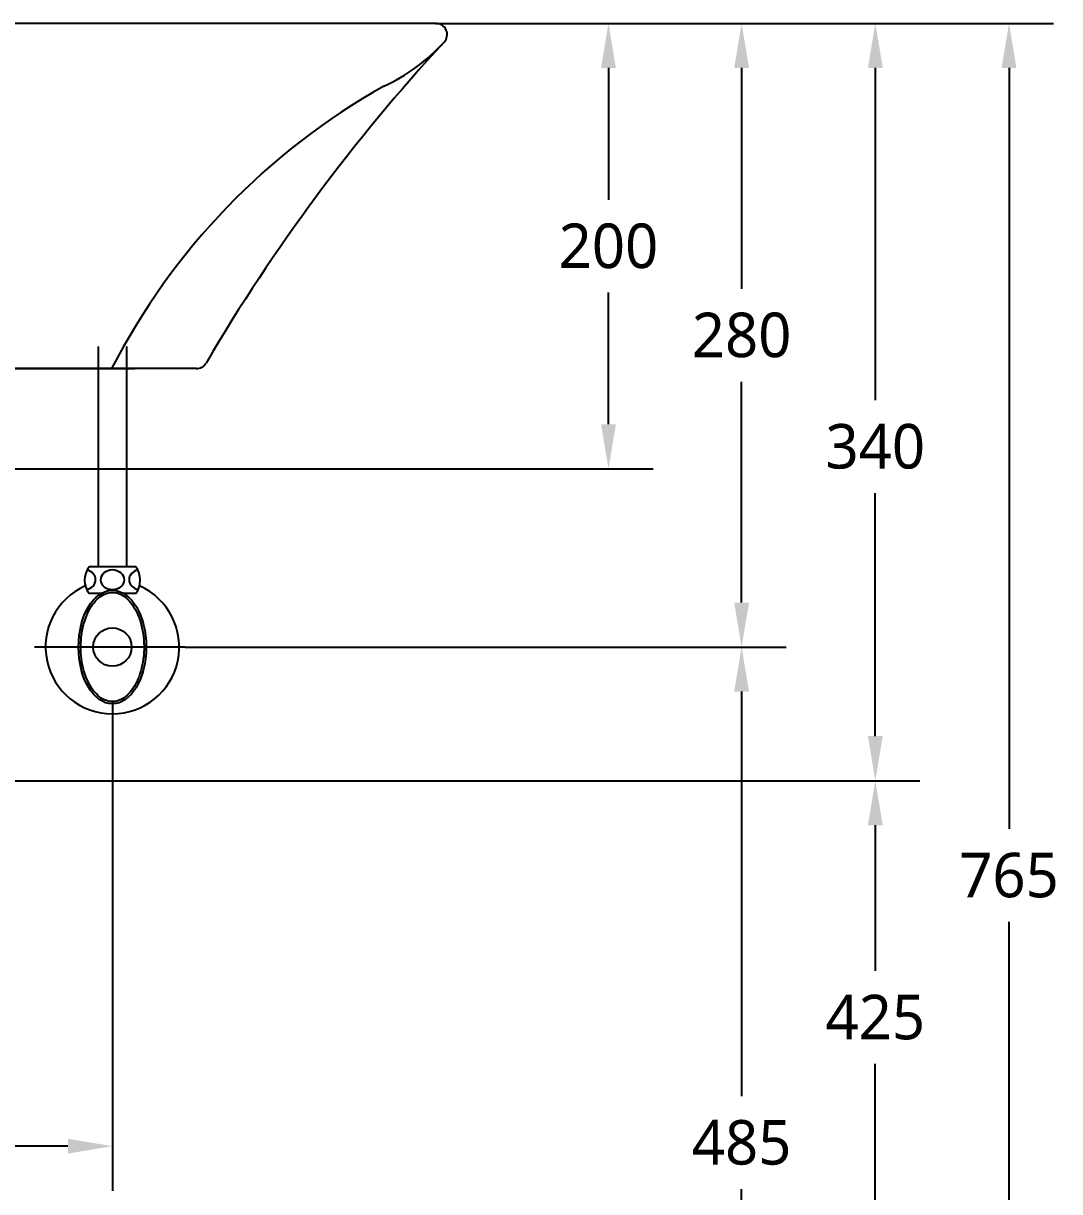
# Model space of a CAD drawing. Extents: x 0 to 6635, y -9 to 2100.
# Drawn here: x 1310 to 1775, y 368 to 893 of the extents above; entities that cross this region are included whole.
import ezdxf

# ---------------------------------------------------------------- set-up
doc = ezdxf.new("R2010")
doc.units = 0
doc.header["$LTSCALE"] = 20
doc.header["$MEASUREMENT"] = 0
doc.layers.get('0').update_dxf_attribs({"linetype": 'CONTINUOUS'})
doc.layers.get('DEFPOINTS').update_dxf_attribs({"linetype": 'CONTINUOUS'})
for name, color, linetype in [('1', 1, 'CONTINUOUS'), ('6', 6, 'CONTINUOUS'), ('7', 7, 'CONTINUOUS')]:
    doc.layers.add(name, color=color, linetype=linetype)
doc.styles.get("Standard").update_dxf_attribs({"font": 'NanumGothic.ttf'})
doc.dimstyles.get("Standard").update_dxf_attribs({"dimtxt": 2.5, "dimasz": 2, "dimexe": 2, "dimexo": 1, "dimgap": 1.5, "dimtad": 1, "dimdec": 0, "dimlfac": 10, "dimrnd": 0.5, "dimzin": 0, "dimdsep": 46, "dimtxsty": 'Standard', "dimcen": 0, "dimclrt": 2, "dimadec": 0, "dimazin": 0, "dimtfac": 1, "dimtdec": 0, "dimtmove": 0, "dimatfit": 3, "dimfxl": 0, "dimtolj": 1, "dimtzin": 0, "dimarcsym": 0})

# ---------------------------------------------------------------- blocks, each defined once
blk = doc.blocks.new('*D67')
at = {"layer": '1', "color": 3, "lineweight": -2}
for p, q in [((1472.44, 552.59), (1712.38, 552.59)), ((1692.38, 532.59), (1692.38, 467.23)), ((1692.38, 147.59), (1692.38, 425.46)), ((1500, 127.59), (1712.38, 127.59))]:
    blk.add_line(p, q, dxfattribs=at)
at = {"layer": '1', "color": 3}
for points in [[(1689.05, 532.59), (1695.72, 532.59), (1692.38, 552.59)], [(1689.05, 147.59), (1695.72, 147.59), (1692.38, 127.59)]]:
    blk.add_solid(points, dxfattribs=at)
at = {"layer": 'DEFPOINTS', "color": 0}
for p in [(1472.44, 552.59), (1500, 127.59), (1692.38, 127.59)]:
    blk.add_point(p, dxfattribs=at)
at = {"layer": '1', "color": 2, "insert": (1692.38, 446.34), "char_height": 20, "attachment_point": 5}
blk.add_mtext('\\A1;425', dxfattribs=at)
blk = doc.blocks.new('*D68')
at = {"layer": '1', "color": 3, "lineweight": -2}
for p, q in [((1652.38, 892.59), (1772.38, 892.59)), ((1752.38, 872.59), (1752.38, 530.98)), ((1752.38, 147.59), (1752.38, 489.21)), ((1712.38, 127.59), (1772.38, 127.59))]:
    blk.add_line(p, q, dxfattribs=at)
at = {"layer": '1', "color": 3}
for points in [[(1749.05, 872.59), (1755.72, 872.59), (1752.38, 892.59)], [(1749.05, 147.59), (1755.72, 147.59), (1752.38, 127.59)]]:
    blk.add_solid(points, dxfattribs=at)
at = {"layer": 'DEFPOINTS', "color": 0}
for p in [(1652.38, 892.59), (1712.38, 127.59), (1752.38, 127.59)]:
    blk.add_point(p, dxfattribs=at)
at = {"layer": '1', "color": 2, "insert": (1752.38, 510.09), "char_height": 20, "attachment_point": 5}
blk.add_mtext('\\A1;765', dxfattribs=at)
blk = doc.blocks.new('*D70')
at = {"layer": '1', "color": 3, "lineweight": -2}
for p, q in [((1495.2, 892.59), (1592.62, 892.59)), ((1572.62, 872.59), (1572.62, 813.44)), ((1572.62, 712.59), (1572.62, 771.75)), ((1230.63, 692.59), (1592.62, 692.59))]:
    blk.add_line(p, q, dxfattribs=at)
at = {"layer": '1', "color": 3}
for points in [[(1569.28, 872.59), (1575.95, 872.59), (1572.62, 892.59)], [(1569.28, 712.59), (1575.95, 712.59), (1572.62, 692.59)]]:
    blk.add_solid(points, dxfattribs=at)
at = {"layer": 'DEFPOINTS', "color": 0}
for p in [(1495.2, 892.59), (1230.63, 692.59), (1572.62, 692.59)]:
    blk.add_point(p, dxfattribs=at)
at = {"layer": '1', "color": 2, "insert": (1572.62, 792.59), "char_height": 20, "attachment_point": 5}
blk.add_mtext('\\A1;200', dxfattribs=at)
blk = doc.blocks.new('*D71')
at = {"layer": '1', "color": 3, "lineweight": -2}
for p, q in [((1592.62, 892.59), (1652.38, 892.59)), ((1632.38, 872.59), (1632.38, 773.48)), ((1632.38, 632.59), (1632.38, 731.71)), ((1382.63, 612.59), (1652.38, 612.59))]:
    blk.add_line(p, q, dxfattribs=at)
at = {"layer": '1', "color": 3}
for points in [[(1629.05, 872.59), (1635.72, 872.59), (1632.38, 892.59)], [(1629.05, 632.59), (1635.72, 632.59), (1632.38, 612.59)]]:
    blk.add_solid(points, dxfattribs=at)
at = {"layer": 'DEFPOINTS', "color": 0}
for p in [(1592.62, 892.59), (1382.63, 612.59), (1632.38, 612.59)]:
    blk.add_point(p, dxfattribs=at)
at = {"layer": '1', "color": 2, "insert": (1632.38, 752.59), "char_height": 20, "attachment_point": 5}
blk.add_mtext('\\A1;280', dxfattribs=at)
blk = doc.blocks.new('*D72')
at = {"layer": '1', "color": 3, "lineweight": -2}
for p, q in [((1652.38, 892.59), (1712.38, 892.59)), ((1692.38, 872.59), (1692.38, 723.5)), ((1692.38, 572.59), (1692.38, 681.69)), ((1232.5, 552.59), (1712.38, 552.59))]:
    blk.add_line(p, q, dxfattribs=at)
at = {"layer": '1', "color": 3}
for points in [[(1689.05, 872.59), (1695.72, 872.59), (1692.38, 892.59)], [(1689.05, 572.59), (1695.72, 572.59), (1692.38, 552.59)]]:
    blk.add_solid(points, dxfattribs=at)
at = {"layer": 'DEFPOINTS', "color": 0}
for p in [(1652.38, 892.59), (1232.5, 552.59), (1692.38, 552.59)]:
    blk.add_point(p, dxfattribs=at)
at = {"layer": '1', "color": 2, "insert": (1692.38, 702.59), "char_height": 20, "attachment_point": 5}
blk.add_mtext('\\A1;340', dxfattribs=at)
blk = doc.blocks.new('*D82')
at = {"color": 3, "lineweight": -2}
for p, q in [((1050, 587.94), (1050, 368.51)), ((1350, 587.94), (1350, 368.51)), ((1330, 388.51), (1070, 388.51))]:
    blk.add_line(p, q, dxfattribs=at)
at = {"color": 3}
for points in [[(1070, 391.84), (1070, 385.17), (1050, 388.51)], [(1330, 391.84), (1330, 385.17), (1350, 388.51)]]:
    blk.add_solid(points, dxfattribs=at)
at = {"layer": 'DEFPOINTS', "color": 0}
for p in [(1050, 587.94), (1350, 587.94), (1050, 388.51)]:
    blk.add_point(p, dxfattribs=at)
at = {"color": 2, "insert": (1200, 409.41), "char_height": 20, "attachment_point": 5}
blk.add_mtext('\\A1;300', dxfattribs=at)
blk = doc.blocks.new('*D66')
at = {"layer": '1', "color": 3, "lineweight": -2}
for p, q in [((1382.63, 612.59), (1652.38, 612.59)), ((1632.38, 592.59), (1632.38, 410.98)), ((1632.38, 147.59), (1632.38, 369.21)), ((1500, 127.59), (1652.38, 127.59))]:
    blk.add_line(p, q, dxfattribs=at)
at = {"layer": '1', "color": 3}
for points in [[(1629.05, 592.59), (1635.72, 592.59), (1632.38, 612.59)], [(1629.05, 147.59), (1635.72, 147.59), (1632.38, 127.59)]]:
    blk.add_solid(points, dxfattribs=at)
at = {"layer": 'DEFPOINTS', "color": 0}
for p in [(1382.63, 612.59), (1500, 127.59), (1632.38, 127.59)]:
    blk.add_point(p, dxfattribs=at)
at = {"layer": '1', "color": 2, "insert": (1632.38, 390.09), "char_height": 20, "attachment_point": 5}
blk.add_mtext('\\A1;485', dxfattribs=at)

msp = doc.modelspace()

# ---------------------------------------------------------------- linework, layer by layer
at = {"layer": '6'}
for p, q in [((1343.65, 747.59434), (1343.65, 648.59434)), ((1356.35, 747.59434), (1356.35, 648.59434)), ((1356.35, 648.59434), (1339.5, 648.59434)), ((1360.5, 648.59434), (1356.35, 648.59434)), ((1344.8598, 636.59434), (1339.5, 636.59434)), ((1360.5, 636.59434), (1355.1402, 636.59434)), ((1382.62657, 612.59434), (1315.03087, 612.59434))]:
    msp.add_line(p, q, dxfattribs=at)
msp.add_circle((1350, 612.59434), 8.61509, dxfattribs=at)
for centre, radius, start, end in [((1347.5, 642.59434), 10, 143.1301024, 216.8698976), ((1352.5, 642.59434), 10, 323.1301024, 36.8698976), ((1350, 612.59434), 30, 113.9172512, 66.0827488)]:
    msp.add_arc(centre, radius, start, end, dxfattribs=at)
for centre, major_axis, start_param, end_param in [((1337.22674, 642.82192), (-5.22946, 0), 1.800504354, 4.443057795), ((1362.68267, 642.82192), (5.22946, 0), 1.82411945, 4.498970222)]:
    msp.add_ellipse(centre, major_axis=major_axis, ratio=0.866391406, start_param=start_param, end_param=end_param, dxfattribs=at)
for centre, major_axis, ratio in [((1350, 642.82192), (5.22946, 0), 0.866391406), ((1350, 612.59434), (0, 25.5), 0.596528766)]:
    msp.add_ellipse(centre, major_axis=major_axis, ratio=ratio, dxfattribs=at)
msp.add_open_spline([(1350, 637.09434), (1347.91961, 637.09434), (1345.81986, 636.28523), (1341.92363, 633.04017), (1340.15141, 630.60005), (1337.42556, 624.57134), (1336.47389, 620.99193), (1335.62349, 613.47679), (1335.72481, 609.54705), (1336.95671, 602.18964), (1338.0872, 598.7681), (1341.09962, 593.17889), (1342.9775, 591.02166), (1346.98264, 588.37932), (1349.08816, 587.87774), (1353.24366, 588.47954), (1355.32541, 589.60239), (1359.07662, 593.43439), (1360.72535, 596.1385), (1363.13974, 602.55987), (1363.90451, 606.26912), (1364.36618, 613.88355), (1364.06304, 617.78282), (1362.4602, 624.92523), (1361.16064, 628.16194), (1357.88975, 633.26873), (1355.92602, 635.12749), (1352.60831, 636.77965), (1351.30279, 637.09434), (1350, 637.09434)], degree=3, knots=[0, 0, 0, 0, 0.461109739, 0.461109739, 0.922219478, 0.922219478, 1.383329216, 1.383329216, 1.844438955, 1.844438955, 2.305548694, 2.305548694, 2.766658433, 2.766658433, 3.227768172, 3.227768172, 3.688877911, 3.688877911, 4.149987649, 4.149987649, 4.611097388, 4.611097388, 5.072207127, 5.072207127, 5.533316866, 5.533316866, 5.994426605, 5.994426605, 6.283185307, 6.283185307, 6.283185307, 6.283185307], dxfattribs=at)
at = {"layer": '7'}
for p, q in [((1495.19604, 892.59434), (1200, 892.59434)), ((1387.69188, 737.59434), (1200, 737.59434))]:
    msp.add_line(p, q, dxfattribs=at)
msp.add_lwpolyline([(1200, 737.59434), (1360, 737.59434)], dxfattribs=at)
for centre, radius, start, end in [((1495.19604, 887.57957), 5.01476, 317.5182351, 90), ((2113.232, 316.88179), 836.21319, 137.2790214, 149.5976098), ((1436.02248, 941.76753), 85.25095, 294.7934132, 317.5182351), ((1621.21138, 598.2421), 305.2188, 119.3151523, 152.8343226), ((1387.69188, 742.59434), 5, 270, 329.5976098)]:
    msp.add_arc(centre, radius, start, end, dxfattribs=at)

# ---------------------------------------------------------------- dimensions: what is measured, and where the dimension line sits
dim = msp.add_linear_dim(base=(1050, 388.50526), p1=(1350, 587.93581), p2=(1050, 587.93581), dimstyle='Standard', override={"dimtxt": 20, "dimasz": 20, "dimexe": 20, "dimexo": 0, "dimgap": 10, "dimdec": 4, "dimlfac": 1, "dimzin": 8, "dimclrd": 3, "dimclre": 3, "dimtdec": 4})
dim.commit()
dim.dimension.update_dxf_attribs({"geometry": '*D82', "text_midpoint": (1200, 409.40655)})
at = {"layer": '1'}
for base, p1, p2, picture, middle in [((1572.61693, 692.59434), (1495.19604, 892.59434), (1230.6337, 692.59434), '*D70', (1572.61693, 792.59434)), ((1632.38316, 612.59434), (1592.61693, 892.59434), (1382.62657, 612.59434), '*D71', (1632.38316, 752.59434)), ((1752.38316, 127.59434), (1652.38316, 892.59434), (1712.38316, 127.59434), '*D68', (1752.38316, 510.09434))]:
    dim = msp.add_linear_dim(base=base, p1=p1, p2=p2, angle=90, dimstyle='Standard', override={"dimtxt": 20, "dimasz": 20, "dimexe": 20, "dimexo": 0, "dimgap": 10, "dimtih": 1, "dimtoh": 1, "dimdec": 4, "dimlfac": 1, "dimzin": 8, "dimclrd": 3, "dimclre": 3, "dimtdec": 4}, dxfattribs=at)
    dim.commit()
    dim.dimension.update_dxf_attribs({"geometry": picture, "text_midpoint": middle})
for base, p1, p2, picture, middle in [((1692.38316, 552.59434), (1652.38316, 892.59434), (1232.5, 552.59434), '*D72', (1692.38316, 702.59434)), ((1632.38316, 127.59434), (1382.62657, 612.59434), (1500, 127.59434), '*D66', (1632.38316, 390.09434)), ((1692.38316, 127.59434), (1472.44158, 552.59434), (1500, 127.59434), '*D67', (1692.38316, 446.34434))]:
    dim = msp.add_linear_dim(base=base, p1=p1, p2=p2, angle=90, dimstyle='Standard', override={"dimtxt": 20, "dimasz": 20, "dimexe": 20, "dimexo": 0, "dimgap": 10, "dimtih": 1, "dimtoh": 1, "dimdec": 4, "dimlfac": 1, "dimzin": 8, "dimclrd": 3, "dimclre": 3, "dimtdec": 4}, dxfattribs=at)
    dim.commit()
    dim.dimension.update_dxf_attribs({"geometry": picture, "text_midpoint": middle, "dimtype": 160})

doc.saveas('drawing.dxf')
